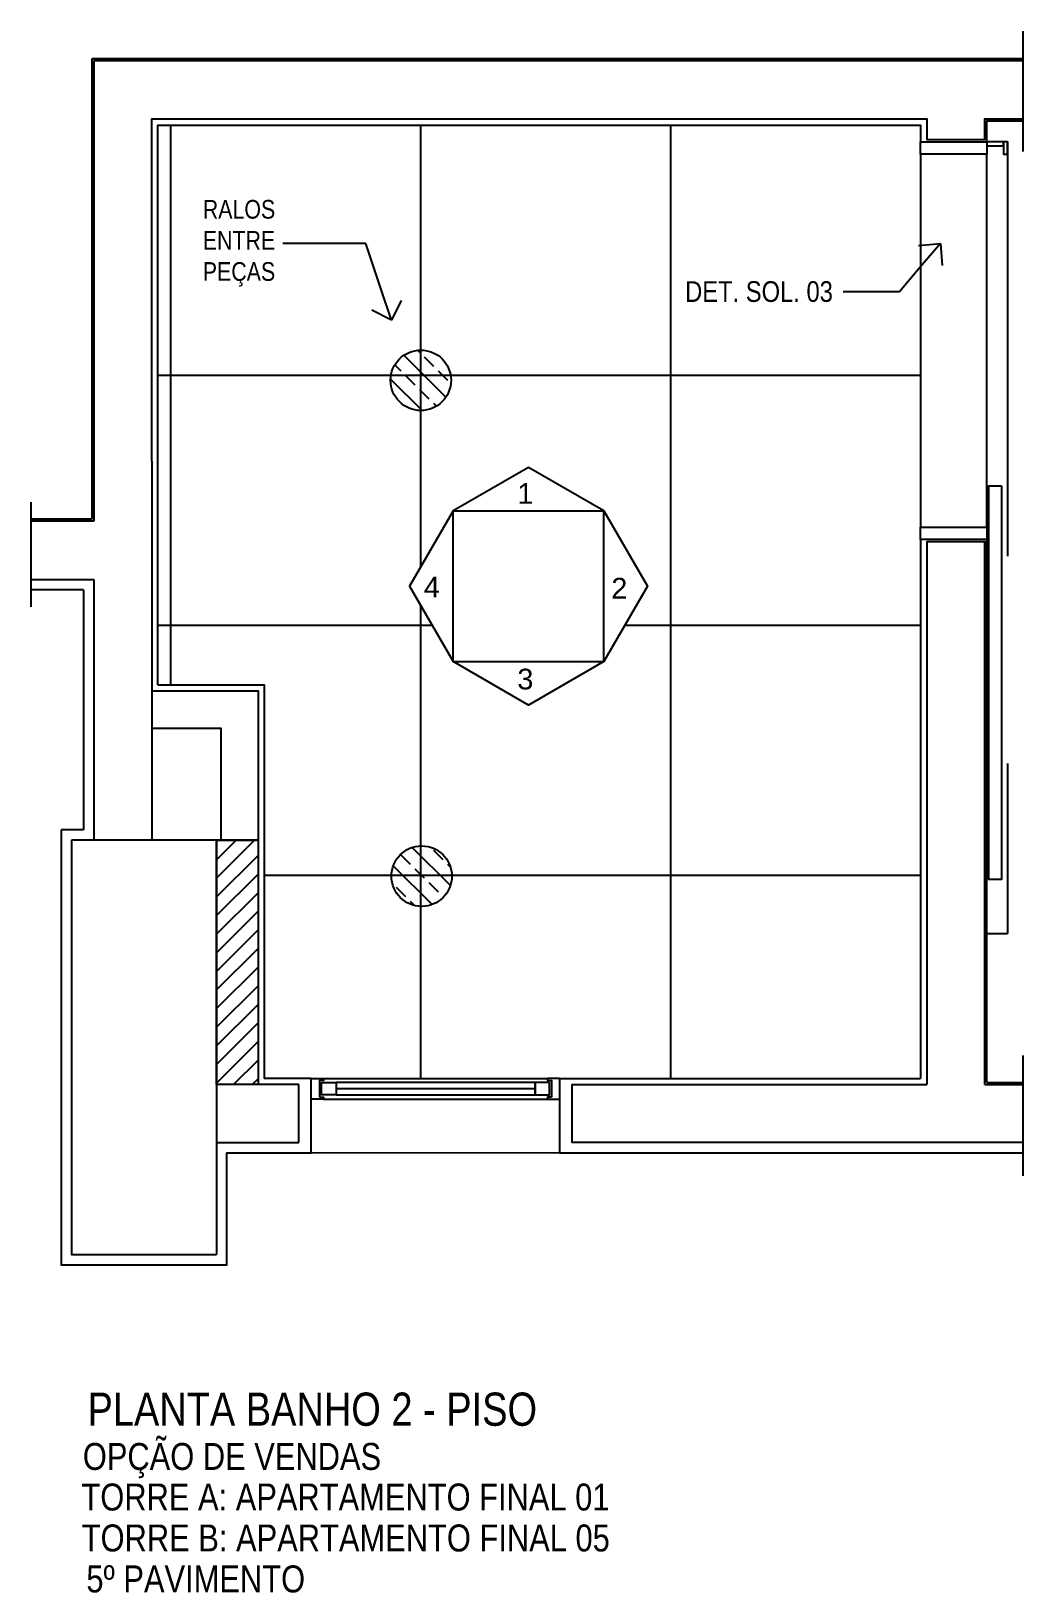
# Model space of a CAD drawing. Header units: metres. Extents: x 3 to 168, y -142 to 28.
# Drawn here: x 112.048 to 114.441, y -58.442 to -54.675 of the extents above; entities that cross this region are included whole.
import ezdxf
from ezdxf import colors
from ezdxf.entities.mleader import LeaderData, LeaderLine
from ezdxf.math import Vec2, Vec3

# ---------------------------------------------------------------- set-up
doc = ezdxf.new("R2010")
doc.units = ezdxf.units.M
doc.linetypes.add('DASHEDX2', pattern=[1.5, 1, -0.5])
for name, color, linetype in [('ARQ-ALV ACAB', 4, 'Continuous'), ('ARQ-ALV OSSO', 5, 'Continuous'), ('ARQ-AUX', 7, 'Continuous'), ('ARQ-AUX1', 1, 'Continuous'), ('ARQ-AUX2', 2, 'Continuous'), ('ARQ-CAX', 1, 'Continuous'), ('ARQ-CAX @ 1', 1, 'Continuous'), ('ARQ-CERÂMICA', 7, 'Continuous'), ('ARQ-ENCH', 1, 'Continuous'), ('ARQ-PRJ', 7, 'DASHEDX2'), ('ARQ-SIM', 1, 'Continuous'), ('ARQ-TXT', 2, 'Continuous')]:
    doc.layers.add(name, color=color, linetype=linetype)
doc.styles.add('Adesa', font='ARIALN.TTF')
doc.styles.add('Arial', font='arial.ttf')

# ---------------------------------------------------------------- blocks, each defined once
blk = doc.blocks.new('*U22')
at = {"color": 0, "linetype": 'ByBlock', "ltscale": 0.5}
for points in [[(0.02, -0.045), (0.02, -0.045), (0.02, -0.045), (0.02, -0.045), (0.02, -0.045), (0.02, -0.045), (0.02, -0.045), (0.02, -0.045), (0.02, -0.045), (0.03, -0.045), (0.03, -0.05), (0, -0.05), (0, 0), (0.03, 0), (0.03, -0.005), (0.02, -0.005), (0.02, -0.045)], [(0.58, -0.045), (0.58, -0.045), (0.58, -0.045), (0.58, -0.045), (0.58, -0.045), (0.58, -0.045), (0.58, -0.045), (0.58, -0.045), (0.58, -0.045), (0.57, -0.045), (0.57, -0.05), (0.6, -0.05), (0.6, 0), (0.57, 0), (0.57, -0.005), (0.58, -0.005), (0.58, -0.045)], [(0.025, -0.01), (0.06, -0.01), (0.06, -0.04), (0.025, -0.04)], [(0.575, -0.01), (0.54, -0.01), (0.54, -0.04), (0.575, -0.04)]]:
    blk.add_lwpolyline(points, close=True, dxfattribs=at)
at = {"color": 8, "linetype": 'ByBlock', "ltscale": 0.5}
for points in [[(0.57, 0), (0.03, 0)], [(0.57, -0.05), (0.03, -0.05)]]:
    blk.add_lwpolyline(points, dxfattribs=at)
at = {"color": 7, "linetype": 'ByBlock', "ltscale": 0.5}
blk.add_lwpolyline([(0.54, -0.01), (0.54, -0.04), (0.06, -0.04), (0.06, -0.01)], close=True, dxfattribs=at)
blk.add_lwpolyline([(0.06, -0.025), (0.54, -0.025)], dxfattribs=at)
blk = doc.blocks.new('A$C3DDA30F3')
for points in [[(0.03, 0.22), (0, 0.22), (0, 0.21), (0.03, 0.21)], [(0.01, 0.21), (0, 0.21), (0, 0.17), (0.01, 0.17)], [(0.83, 0.205), (1.78, 0.205), (1.78, 0.175), (0.83, 0.175)], [(0, 0.17), (0.03, 0.17), (0.03, 0.01), (0, 0.01)], [(0.93, 0.17), (0.96, 0.17), (0.96, 0.01), (0.93, 0.01)]]:
    blk.add_lwpolyline(points, close=True)
at = {"layer": 'ARQ-PRJ'}
for points in [[(0, 0.22), (1.91, 0.22)], [(1.91, 0.17), (1.91, 0.17), (1.91, 0.22)]]:
    blk.add_lwpolyline(points, dxfattribs=at)
blk = doc.blocks.new('VISTA')
at = {"layer": 'ARQ-SIM'}
blk.add_lwpolyline([(-0.00525, -0.00909), (-0.00525, 0.00909), (0, 0)], close=True, dxfattribs=at)
at = {"layer": 'ARQ-SIM', "color": 5, "style": 'Adesa'}
blk.add_attdef('4', (-0.0019, -0.00135), '', height=0.0025, rotation=90, dxfattribs=at)
blk = doc.blocks.new('PL RALO')
at = {"layer": 'ARQ-AUX2'}
h = blk.add_hatch(dxfattribs=at)
h.set_pattern_fill('BRASS', color=8, scale=0.01, angle=315)
h.set_pattern_definition([(315, (-278.116365, 1040.018154), (0.0449012806, 0.0449012806), []), (315, (-278.093914, 1040.040605), (0.0449012806, 0.0449012806), [0.03175, -0.015875])])
edge = h.paths.add_edge_path()
edge.add_arc((0, 0), 0.0729, 270, 630)
blk.add_circle((0, 0), 0.0729, dxfattribs=at)
blk = doc.blocks.new('_Open90')
at = {"color": 0, "linetype": 'ByBlock', "lineweight": -2}
for p, q in [((0, 0), (-1, 0)), ((-0.5, 0.5), (0, 0)), ((0, 0), (-0.5, -0.5))]:
    blk.add_line(p, q, dxfattribs=at)
blk = doc.blocks.new('AREAS MOLHADAS')
at = {"layer": 'ARQ-CERÂMICA'}
h = blk.add_hatch(dxfattribs=at)
h.set_pattern_fill('NET', color=256, scale=0.19)
h.set_pattern_definition([(0, (114.19405, -54.9019), (0, 0.60325), []), (90, (114.19405, -54.9019), (-0.60325, 4e-17), [])])
h.paths.add_polyline_path([(114.194, -54.9719), (114.194, -54.9419), (114.194, -54.9019), (112.354, -54.9019), (112.354, -56.2519), (112.6103, -56.2519), (112.6103, -57.2015), (112.7237, -57.2015), (112.7537, -57.2015), (113.2937, -57.2015), (113.3237, -57.2015), (114.194, -57.2014), (114.1939, -55.9019), (114.1939, -55.9019), (114.1939, -55.8719)])
h.paths.add_polyline_path([(113.4299, -55.8325), (113.5349, -56.0144), (113.4299, -56.1962), (113.248, -56.3012), (113.0662, -56.1962), (112.9612, -56.0144), (113.0662, -55.8325), (113.248, -55.7275)], flags=16)
h.paths.add_polyline_path([(113.2085, -55.828), (113.2724, -55.828), (113.2724, -55.7527), (113.2085, -55.7527)], flags=8)
h.paths.add_polyline_path([(112.9827, -56.0539), (113.0465, -56.0539), (113.0465, -55.9789), (112.9827, -55.9789)], flags=24)
h.paths.add_polyline_path([(113.4351, -56.0565), (113.4991, -56.0565), (113.4991, -55.9812), (113.4351, -55.9812)], flags=8)
h.paths.add_polyline_path([(113.2082, -56.2769), (113.2726, -56.2769), (113.2726, -56.2003), (113.2082, -56.2003)], flags=8)
at = {"layer": 'ARQ-ENCH'}
h = blk.add_hatch(dxfattribs=at)
h.set_pattern_fill('ANSI31', color=256, scale=0.01)
h.set_pattern_definition([(45, (144.71563, -57.725422), (-0.02245064, 0.02245064), [])])
h.paths.add_polyline_path([(112.5953, -57.2164), (112.4953, -57.2164), (112.4953, -56.6269), (112.5953, -56.6269)])
at = {"layer": 'ARQ-ALV ACAB'}
blk.add_lwpolyline([(114.4406, -54.7419), (112.194, -54.7419)], dxfattribs=at)
for points, elevation in [([(112.194, -54.7419), (112.194, -55.8526)], 0), ([(112.354, -56.2519), (112.354, -54.9019), (114.194, -54.9019), (114.194, -54.9419), (114.354, -54.9419), (114.354, -54.8919), (114.4406, -54.8919)], 0), ([(112.194, -55.8526), (112.0481, -55.8526)], 0), ([(114.354, -57.2115), (114.3539, -55.9019), (114.1939, -55.9019), (114.194, -57.2014)], 0), ([(112.174, -56.0228), (112.0481, -56.0228)], 0), ([(112.174, -56.0228), (112.174, -56.6019)], 0), ([(112.354, -56.2519), (112.6103, -56.2519), (112.6103, -57.2015)], 0), ([(112.1203, -56.6019), (112.1203, -57.4621), (112.1203, -57.4621), (112.1203, -57.6513), (112.5203, -57.6511), (112.5203, -57.3814), (112.7237, -57.3814), (112.7237, -57.2015), (112.6103, -57.2015)], 0), ([(112.174, -56.6019), (112.1203, -56.6019)], 0), ([(114.4406, -57.3815), (113.3237, -57.3815), (113.3237, -57.2015), (114.194, -57.2014)], -0.0001), ([(114.354, -57.2114), (114.4406, -57.2114)], -0.0001)]:
    blk.add_lwpolyline(points, dxfattribs=dict(at, elevation=elevation))
at = {"layer": 'ARQ-ALV OSSO'}
for p, q in [((112.4953, -56.6269), (112.4953, -57.6261)), ((112.6096, -57.2164), (112.4953, -57.2164)), ((112.6937, -57.2164), (112.6096, -57.2164)), ((112.6937, -57.3564), (112.6937, -57.2164)), ((112.4953, -57.3564), (112.6937, -57.3564))]:
    blk.add_line(p, q, dxfattribs=at)
blk.add_lwpolyline([(114.4406, -54.7469), (112.199, -54.7469)], dxfattribs=at)
for points, elevation in [([(112.199, -54.7469), (112.199, -55.8576)], 0), ([(112.339, -55.7125), (112.339, -54.8869), (114.209, -54.8869), (114.209, -54.9369), (114.349, -54.9369), (114.349, -54.8869), (114.4406, -54.8869)], 0), ([(112.339, -55.7125), (112.339, -56.6269)], 0), ([(112.199, -55.8576), (112.0481, -55.8576)], 0), ([(114.349, -57.2164), (114.3489, -55.9069), (114.2089, -55.9069), (114.209, -57.2164)], 0), ([(112.0481, -55.9978), (112.199, -55.9978)], 0), ([(112.199, -55.9978), (112.199, -56.6269)], 0), ([(112.339, -56.2669), (112.5953, -56.2669), (112.5953, -56.6269), (112.1453, -56.6269)], 0), ([(112.339, -56.3569), (112.5053, -56.3569), (112.5053, -56.6269)], 0), ([(112.1453, -56.6269), (112.1453, -57.4863), (112.1453, -57.4863), (112.1453, -57.6263), (112.4953, -57.6261)], 0), ([(114.4406, -57.3565), (113.3537, -57.3565), (113.3537, -57.2165), (114.209, -57.2164)], -0.0001), ([(114.349, -57.2164), (114.4406, -57.2164)], -0.0001), ([(112.3287, -57.6261), (112.3287, -57.6261)], 0)]:
    blk.add_lwpolyline(points, dxfattribs=dict(at, elevation=elevation))
at = {"layer": 'ARQ-AUX'}
for points in [[(114.4406, -54.6755), (114.4406, -54.9657)], [(112.0481, -56.0643), (112.0481, -55.8112)]]:
    blk.add_lwpolyline(points, dxfattribs=at)
at = {"layer": 'ARQ-AUX', "elevation": 0}
for points in [[(114.4406, -57.1464), (114.4406, -57.4367)], [(113.3237, -57.3815), (112.7237, -57.3814)]]:
    blk.add_lwpolyline(points, dxfattribs=at)
at = {"layer": 'ARQ-AUX1', "elevation": 0}
for points in [[(114.194, -54.9719), (114.1939, -55.8726)], [(114.3539, -55.8719), (114.3539, -54.9719)]]:
    blk.add_lwpolyline(points, dxfattribs=at)
at = {"layer": 'ARQ-AUX1'}
blk.add_lwpolyline([(112.1453, -57.6261), (112.1453, -57.6261)], close=True, dxfattribs=at)
at = {"layer": 'ARQ-ENCH'}
blk.add_lwpolyline([(112.5953, -57.2164), (112.4953, -57.2164), (112.4953, -56.6269), (112.5953, -56.6269)], close=True, dxfattribs=at)
at = {"layer": 'ARQ-CAX', "rotation": 269.9933788427209}
blk.add_blockref('A$C3DDA30F3', (114.1841, -54.9419, 0), dxfattribs=at)
at = {"layer": 'ARQ-CAX @ 1', "xscale": -1}
blk.add_blockref('*U22', (113.3237, -57.2015), dxfattribs=at)
at = {"layer": 'ARQ-CERÂMICA'}
for p in [(112.9881, -55.5175), (112.9902, -56.7136)]:
    blk.add_blockref('PL RALO', p, dxfattribs=at)
at = {"layer": 'ARQ-SIM', "ltscale": 0.03}
ref = blk.add_blockref('VISTA', (113.248, -55.7275), dxfattribs=dict(at, xscale=-20.00000000011565, yscale=20.00000000011565, zscale=20.00000000011565, rotation=270))
ref.add_attrib('4', '1', (113.221, -55.8155), dxfattribs={"color": 3, "height": 0.05, "style": 'Arial'})
ref = blk.add_blockref('VISTA', (112.9612, -56.0144), dxfattribs=dict(at, xscale=-20.00000000011565, yscale=20.00000000011565, zscale=20.00000000011565))
ref.add_attrib('4', '4', (112.9952, -56.0414), dxfattribs={"color": 3, "height": 0.05, "style": 'Arial'})
ref = blk.add_blockref('VISTA', (113.5349, -56.0144), dxfattribs=dict(at, xscale=20.00000000011565, yscale=20.00000000011565, zscale=20.00000000011565))
ref.add_attrib('4', '2', (113.4477, -56.044), dxfattribs={"color": 3, "height": 0.05, "style": 'Arial'})
ref = blk.add_blockref('VISTA', (113.248, -56.3012), dxfattribs=dict(at, xscale=20.00000000011565, yscale=20.00000000011565, zscale=20.00000000011565, rotation=270))
ref.add_attrib('4', '3', (113.221, -56.2632), dxfattribs={"color": 3, "height": 0.05, "style": 'Arial'})
at = {"layer": 'ARQ-TXT', "ltscale": 0.5, "style": 'Adesa'}
blk.add_text('PLANTA BANHO 2 - PISO', height=0.08, dxfattribs=at).set_placement((112.184, -58.0394, 0))
at = {"layer": 'ARQ-TXT', "style": 'Adesa'}
for s, p in [('OPÇÃO DE VENDAS', (112.1726, -58.1459, 217.9394)), ('TORRE A: APARTAMENTO FINAL 01', (112.1693, -58.2438, 108.9697)), ('TORRE B: APARTAMENTO FINAL 05', (112.17, -58.3426, 217.9394)), ('5º PAVIMENTO', (112.1812, -58.4414, 326.909))]:
    blk.add_text(s, height=0.065, dxfattribs=at).set_placement(p)
at = {"layer": 'ARQ-SIM'}
ml = blk.add_multileader_mtext('Standard', dxfattribs=at)
ml.set_content('RALOS ENTRE PEÇAS', color=2, style='Adesa')
ml.set_leader_properties(color=256)
ml.set_arrow_properties(name='OPEN90')
ml.build(insert=Vec2(0, 0))
ml.multileader.update_dxf_attribs({"text_left_attachment_type": 2, "text_right_attachment_type": 2, "dogleg_length": 0.2, "arrow_head_size": 0.075})
ctx = ml.context
ctx.base_point, ctx.char_height, ctx.arrow_head_size, ctx.landing_gap_size, ctx.plane_origin = Vec3(112.4371, -55.1872), 0.045, 0.075, 0.025, Vec3(113.0789, -55.3161)
ctx.left_attachment, ctx.right_attachment = 2, 2
notes = []
notes.append((ctx, [(1, (1, 1, 0), (112.8552, -55.1872), (-1, 0), 0.2, [(0, [(112.9175, -55.3723)], 0, [])])]))
ctx.mtext.insert, ctx.mtext.width, ctx.mtext.flow_direction = Vec3(112.4621, -55.0825), 0.142536, 5
ml = blk.add_multileader_mtext('Standard', dxfattribs=at)
ml.set_content('DET. SOL. 03', color=2, style='Adesa')
ml.set_leader_properties(color=256)
ml.set_arrow_properties(name='OPEN90')
ml.build(insert=Vec2(0, 0))
ml.multileader.update_dxf_attribs({"text_left_attachment_type": 2, "text_right_attachment_type": 2, "dogleg_length": 0.2, "arrow_head_size": 0.075})
ctx = ml.context
ctx.base_point, ctx.char_height, ctx.arrow_head_size, ctx.landing_gap_size, ctx.plane_origin = Vec3(113.6079, -55.3043), 0.05, 0.075, 0.025, Vec3(113.1746, -55.6043)
ctx.left_attachment, ctx.right_attachment, ctx.text_align_type = 2, 2, 2
notes.append((ctx, [(1, (1, 1, 0), (114.1432, -55.3043), (-1, 0), 0.1358, [(0, [(114.2417, -55.1875)], 0, [])])]))
ctx.mtext.insert, ctx.mtext.alignment, ctx.mtext.flow_direction = Vec3(113.9824, -55.2784), 3, 5
for ctx, leaders in notes:
    for number, flags, end, landing, length, lines in leaders:
        leader = LeaderData()
        leader.index, (leader.has_last_leader_line, leader.has_dogleg_vector, leader.attachment_direction) = number, flags
        leader.last_leader_point, leader.dogleg_vector, leader.dogleg_length = Vec3(end), Vec3(landing), length
        for number, points, colour, breaks in lines:
            line = LeaderLine()
            line.index, line.vertices, line.color, line.breaks = number, Vec3.list(points), colors.encode_raw_color(colour), breaks
            leader.lines.append(line)
        ctx.leaders.append(leader)

msp = doc.modelspace()

# ---------------------------------------------------------------- block references
msp.add_blockref('AREAS MOLHADAS', (0, 0))

doc.saveas('drawing.dxf')
